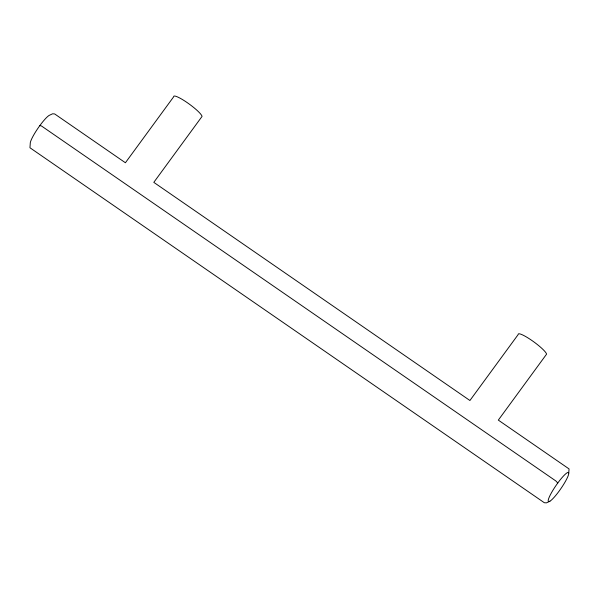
<?xml version="1.0" encoding="UTF-8"?>
<svg xmlns="http://www.w3.org/2000/svg" width="599" height="599" viewBox="0 0 599 599"><rect width="100%" height="100%" fill="white"/><g stroke="black" fill="none" stroke-linecap="round" stroke-linejoin="round"><path stroke-width="0.9" d="M568.75 472.985A17.663 2.898 -55.4 0 0 552.727 490.581A17.663 2.898 -55.4 0 0 553.91 497.567A17.663 2.898 -55.4 0 0 568.75 472.985L569.05 468.912L498.323 420.109L546.58 354.159A17.491 2.868 36.2 0 0 531.702 340.359A17.491 2.868 36.2 0 0 518.18 334.556L469.923 400.506L153.808 182.358L202.058 116.408A17.491 2.868 36.2 0 0 187.18 102.609A17.491 2.868 36.2 0 0 173.658 96.806L125.408 162.756L54.681 113.952L52.615 113.788L49.103 115.427A17.663 2.898 -55.4 0 0 37.213 129.369A17.663 2.898 -55.4 0 0 30.25 143.685L29.95 147.751L544.319 502.718L546.385 502.875L549.897 501.236M39.856 125.588L41.496 126L555.865 480.967L557.781 483.011"/></g></svg>
